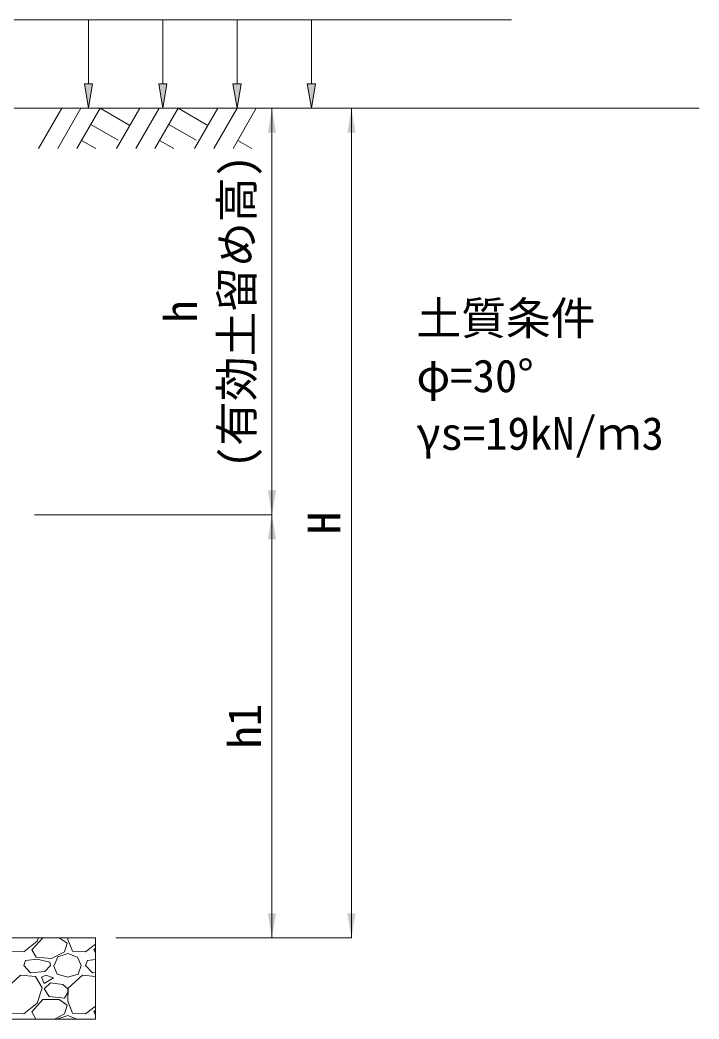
# Model space of a CAD drawing. Units: millimetres at full size; details may follow other scales. Extents: x 775 to 11990, y -20722 to -13297.
# Drawn here: x 2581 to 3416, y -15715 to -14486 of the extents above; entities that cross this region are included whole.
import ezdxf
from ezdxf.enums import TextEntityAlignment as Align

# ---------------------------------------------------------------- set-up
doc = ezdxf.new("R2010")
doc.units = ezdxf.units.MM
doc.header["$LTSCALE"] = 10
for name, color, linetype, lineweight in [('0_2', 7, 'Continuous', 13), ('ハッチング', 7, 'Continuous', 9), ('ハッチング_基礎', 150, 'Continuous', 9), ('寸法線', 7, 'Continuous', 9)]:
    doc.layers.add(name, color=color, linetype=linetype, lineweight=lineweight)
doc.styles.add('ＭＳ ゴシック', font='')
doc.styles.get('ＭＳ ゴシック').set_extended_font_data('MS Gothic')

# ---------------------------------------------------------------- blocks, each defined once
blk = doc.blocks.new('filled_arrow')
at = {"color": 0, "linetype": 'Continuous', "lineweight": -2}
blk.add_solid([(7.5, 1.25), (0, 0), (7.5, -1.25)], dxfattribs=at)

msp = doc.modelspace()

# ---------------------------------------------------------------- hatches: boundary and pattern name
at = {"layer": '寸法線'}
for points in [[(2670.37, -14564.89), (2665.37, -14594.89), (2660.37, -14564.89)], [(2761.78, -14564.89), (2756.78, -14594.89), (2751.78, -14564.89)], [(2853.19, -14564.89), (2848.19, -14594.89), (2843.19, -14564.89)], [(2944.61, -14564.89), (2939.61, -14594.89), (2934.61, -14564.89)]]:
    msp.add_hatch(color=256, dxfattribs=at).paths.add_polyline_path(points)

# ---------------------------------------------------------------- linework, layer by layer
at = {"layer": '0_2', "lineweight": 20}
for p, q in [((2573.95, -14594.89), (3416.31, -14594.89)), ((1914.45, -15614.89), (2673.95, -15614.89)), ((2673.95, -15714.89), (2673.95, -15614.89)), ((1914.45, -15714.89), (2673.95, -15714.89))]:
    msp.add_line(p, q, dxfattribs=at)
at = {"layer": 'ハッチング'}
for p, q in [((2632.6, -14594.89), (2603.95, -14644.52)), ((2656.23, -14594.89), (2627.58, -14644.52)), ((2679.85, -14594.89), (2651.2, -14644.52)), ((2679.85, -14594.89), (2716.42, -14616.01)), ((2728.6, -14594.89), (2699.96, -14644.52)), ((2752.23, -14594.89), (2723.57, -14644.52)), ((2775.85, -14594.89), (2747.2, -14644.52)), ((2775.85, -14594.89), (2812.41, -14616.01)), ((2824.6, -14594.89), (2795.95, -14644.52)), ((2848.22, -14594.89), (2819.58, -14644.52)), ((2871.85, -14594.89), (2843.2, -14644.52)), ((2668.43, -14614.68), (2701.84, -14633.97)), ((2764.42, -14614.68), (2797.84, -14633.97)), ((2657, -14634.46), (2674.42, -14644.52)), ((2753, -14634.46), (2770.42, -14644.52)), ((2849, -14634.46), (2866.41, -14644.52))]:
    msp.add_line(p, q, dxfattribs=at)
at = {"layer": 'ハッチング_基礎'}
for p, q in [((2585.79, -15632.18), (2602.56, -15619.22)), ((2595.7, -15629.89), (2609.2, -15614.89)), ((2602.56, -15619.22), (2603.94, -15614.89)), ((2629.58, -15614.89), (2639.13, -15621.51)), ((2639.13, -15621.51), (2636.08, -15632.18)), ((2639.99, -15614.89), (2639.89, -15616.94)), ((2639.89, -15616.94), (2645.99, -15631.41)), ((2661.99, -15632.18), (2673.95, -15622.93)), ((2569.79, -15631.41), (2585.79, -15632.18)), ((2601.03, -15639.03), (2595.7, -15629.89)), ((2620.08, -15640.56), (2601.03, -15639.03)), ((2636.08, -15632.18), (2620.08, -15640.56)), ((2623.13, -15648.94), (2627.7, -15638.27)), ((2627.7, -15638.27), (2639.89, -15634.46)), ((2639.89, -15634.46), (2652.09, -15639.03)), ((2645.99, -15631.41), (2661.99, -15632.18)), ((2652.09, -15639.03), (2656.66, -15648.94)), ((2671.9, -15629.89), (2673.95, -15627.6)), ((2673.95, -15633.42), (2671.9, -15629.89)), ((2585.79, -15648.94), (2588.08, -15642.84)), ((2594.17, -15658.08), (2585.79, -15648.94)), ((2602.56, -15641.32), (2588.08, -15642.84)), ((2617.8, -15645.13), (2602.56, -15641.32)), ((2618.56, -15648.94), (2611.7, -15656.56)), ((2618.56, -15648.94), (2617.8, -15645.13)), ((2622.37, -15648.94), (2626.94, -15659.61)), ((2652.85, -15659.61), (2656.66, -15648.94)), ((2661.99, -15648.94), (2664.28, -15642.84)), ((2670.37, -15658.08), (2661.99, -15648.94)), ((2673.95, -15641.83), (2664.28, -15642.84)), ((2581.98, -15661.13), (2564.46, -15677.13)), ((2600.27, -15662.66), (2581.98, -15661.13)), ((2611.7, -15656.56), (2594.17, -15658.08)), ((2608.65, -15676.37), (2600.27, -15662.66)), ((2613.22, -15661.13), (2607.89, -15663.42)), ((2607.89, -15663.42), (2610.94, -15671.04)), ((2622.37, -15664.18), (2613.22, -15661.13)), ((2626.94, -15659.61), (2639.89, -15663.42)), ((2639.89, -15663.42), (2652.85, -15659.61)), ((2658.18, -15661.13), (2640.66, -15677.13)), ((2673.95, -15662.45), (2658.18, -15661.13)), ((2673.95, -15657.77), (2670.37, -15658.08)), ((2610.94, -15671.04), (2622.37, -15664.18)), ((2618.56, -15670.28), (2610.94, -15677.9)), ((2633.8, -15672.56), (2618.56, -15670.28)), ((2639.89, -15677.9), (2633.8, -15672.56)), ((2602.56, -15695.42), (2608.65, -15676.37)), ((2610.94, -15677.9), (2617.03, -15687.04)), ((2617.03, -15687.04), (2636.08, -15689.33)), ((2636.08, -15689.33), (2639.89, -15682.47)), ((2640.66, -15677.13), (2639.89, -15693.14)), ((2639.89, -15682.47), (2639.89, -15677.9)), ((2585.79, -15708.38), (2602.56, -15695.42)), ((2595.7, -15706.09), (2609.41, -15690.85)), ((2609.41, -15690.85), (2629.23, -15690.85)), ((2629.23, -15690.85), (2639.13, -15697.71)), ((2639.13, -15697.71), (2636.08, -15708.38)), ((2639.89, -15693.14), (2645.99, -15707.61)), ((2661.99, -15708.38), (2673.95, -15699.13)), ((2569.79, -15707.61), (2585.79, -15708.38)), ((2600.83, -15714.89), (2595.7, -15706.09)), ((2636.08, -15708.38), (2623.65, -15714.89)), ((2627.7, -15714.47), (2639.89, -15710.66)), ((2639.89, -15710.66), (2651.17, -15714.89)), ((2645.99, -15707.61), (2661.99, -15708.38)), ((2671.9, -15706.09), (2673.95, -15703.8)), ((2673.95, -15709.62), (2671.9, -15706.09)), ((2627.52, -15714.89), (2627.7, -15714.47))]:
    msp.add_line(p, q, dxfattribs=at)
at = {"layer": '寸法線'}
for p, q in [((3185.89, -14486.34), (2573.95, -14486.34)), ((2665.37, -14564.89), (2665.37, -14486.34)), ((2756.78, -14564.89), (2756.78, -14486.34)), ((2848.19, -14564.89), (2848.19, -14486.34)), ((2939.61, -14564.89), (2939.61, -14486.34)), ((2598.95, -14594.89), (2988.87, -14594.89)), ((2598.95, -14594.89), (2891.09, -14594.89)), ((2891.09, -15094.89), (2891.09, -14594.89)), ((2988.87, -15614.89), (2988.87, -14594.89)), ((2598.95, -15094.89), (2891.09, -15094.89)), ((2598.95, -15094.89), (2891.09, -15094.89)), ((2891.09, -15614.89), (2891.09, -15094.89)), ((2698.95, -15614.89), (2988.87, -15614.89)), ((2698.95, -15614.89), (2891.09, -15614.89))]:
    msp.add_line(p, q, dxfattribs=at)
for points in [[(2670.37, -14564.89), (2665.37, -14594.89), (2660.37, -14564.89)], [(2761.78, -14564.89), (2756.78, -14594.89), (2751.78, -14564.89)], [(2853.19, -14564.89), (2848.19, -14594.89), (2843.19, -14564.89)], [(2944.61, -14564.89), (2939.61, -14594.89), (2934.61, -14564.89)]]:
    msp.add_lwpolyline(points, close=True, dxfattribs=at)

# ---------------------------------------------------------------- block references
at = {"layer": '寸法線', "xscale": 4, "yscale": 4}
for p, rotation in [((2891.09, -14594.89), 270), ((2988.87, -14594.89), 270), ((2891.09, -15094.89), 90), ((2891.09, -15094.89), 270), ((2891.09, -15614.89), 90), ((2988.87, -15614.89), 90)]:
    msp.add_blockref('filled_arrow', p, dxfattribs=dict(at, rotation=rotation))

# ---------------------------------------------------------------- texts
at = {"layer": '寸法線', "style": 'ＭＳ ゴシック'}
for s, p in [('(有効土留め高)', (2880.2, -15037.52)), ('h', (2811.14, -14858.65))]:
    msp.add_text(s, height=40.35, rotation=90, dxfattribs=at).set_placement(p, align=Align.BOTTOM_LEFT)
for s, p in [('土質条件', (3068.74, -14832.89)), ('φ=30°', (3068.74, -14903.73)), ('γs=19kN/ｍ3', (3068.74, -14974.56))]:
    msp.add_text(s, height=40.35, dxfattribs=at).set_placement(p, align=Align.TOP_LEFT)
for s, p in [('H', (2955.12, -15104.89)), ('h1', (2857.34, -15354.89))]:
    msp.add_text(s, height=40.35, rotation=90, dxfattribs=at).set_placement(p, align=Align.MIDDLE_CENTER)

doc.saveas('drawing.dxf')
